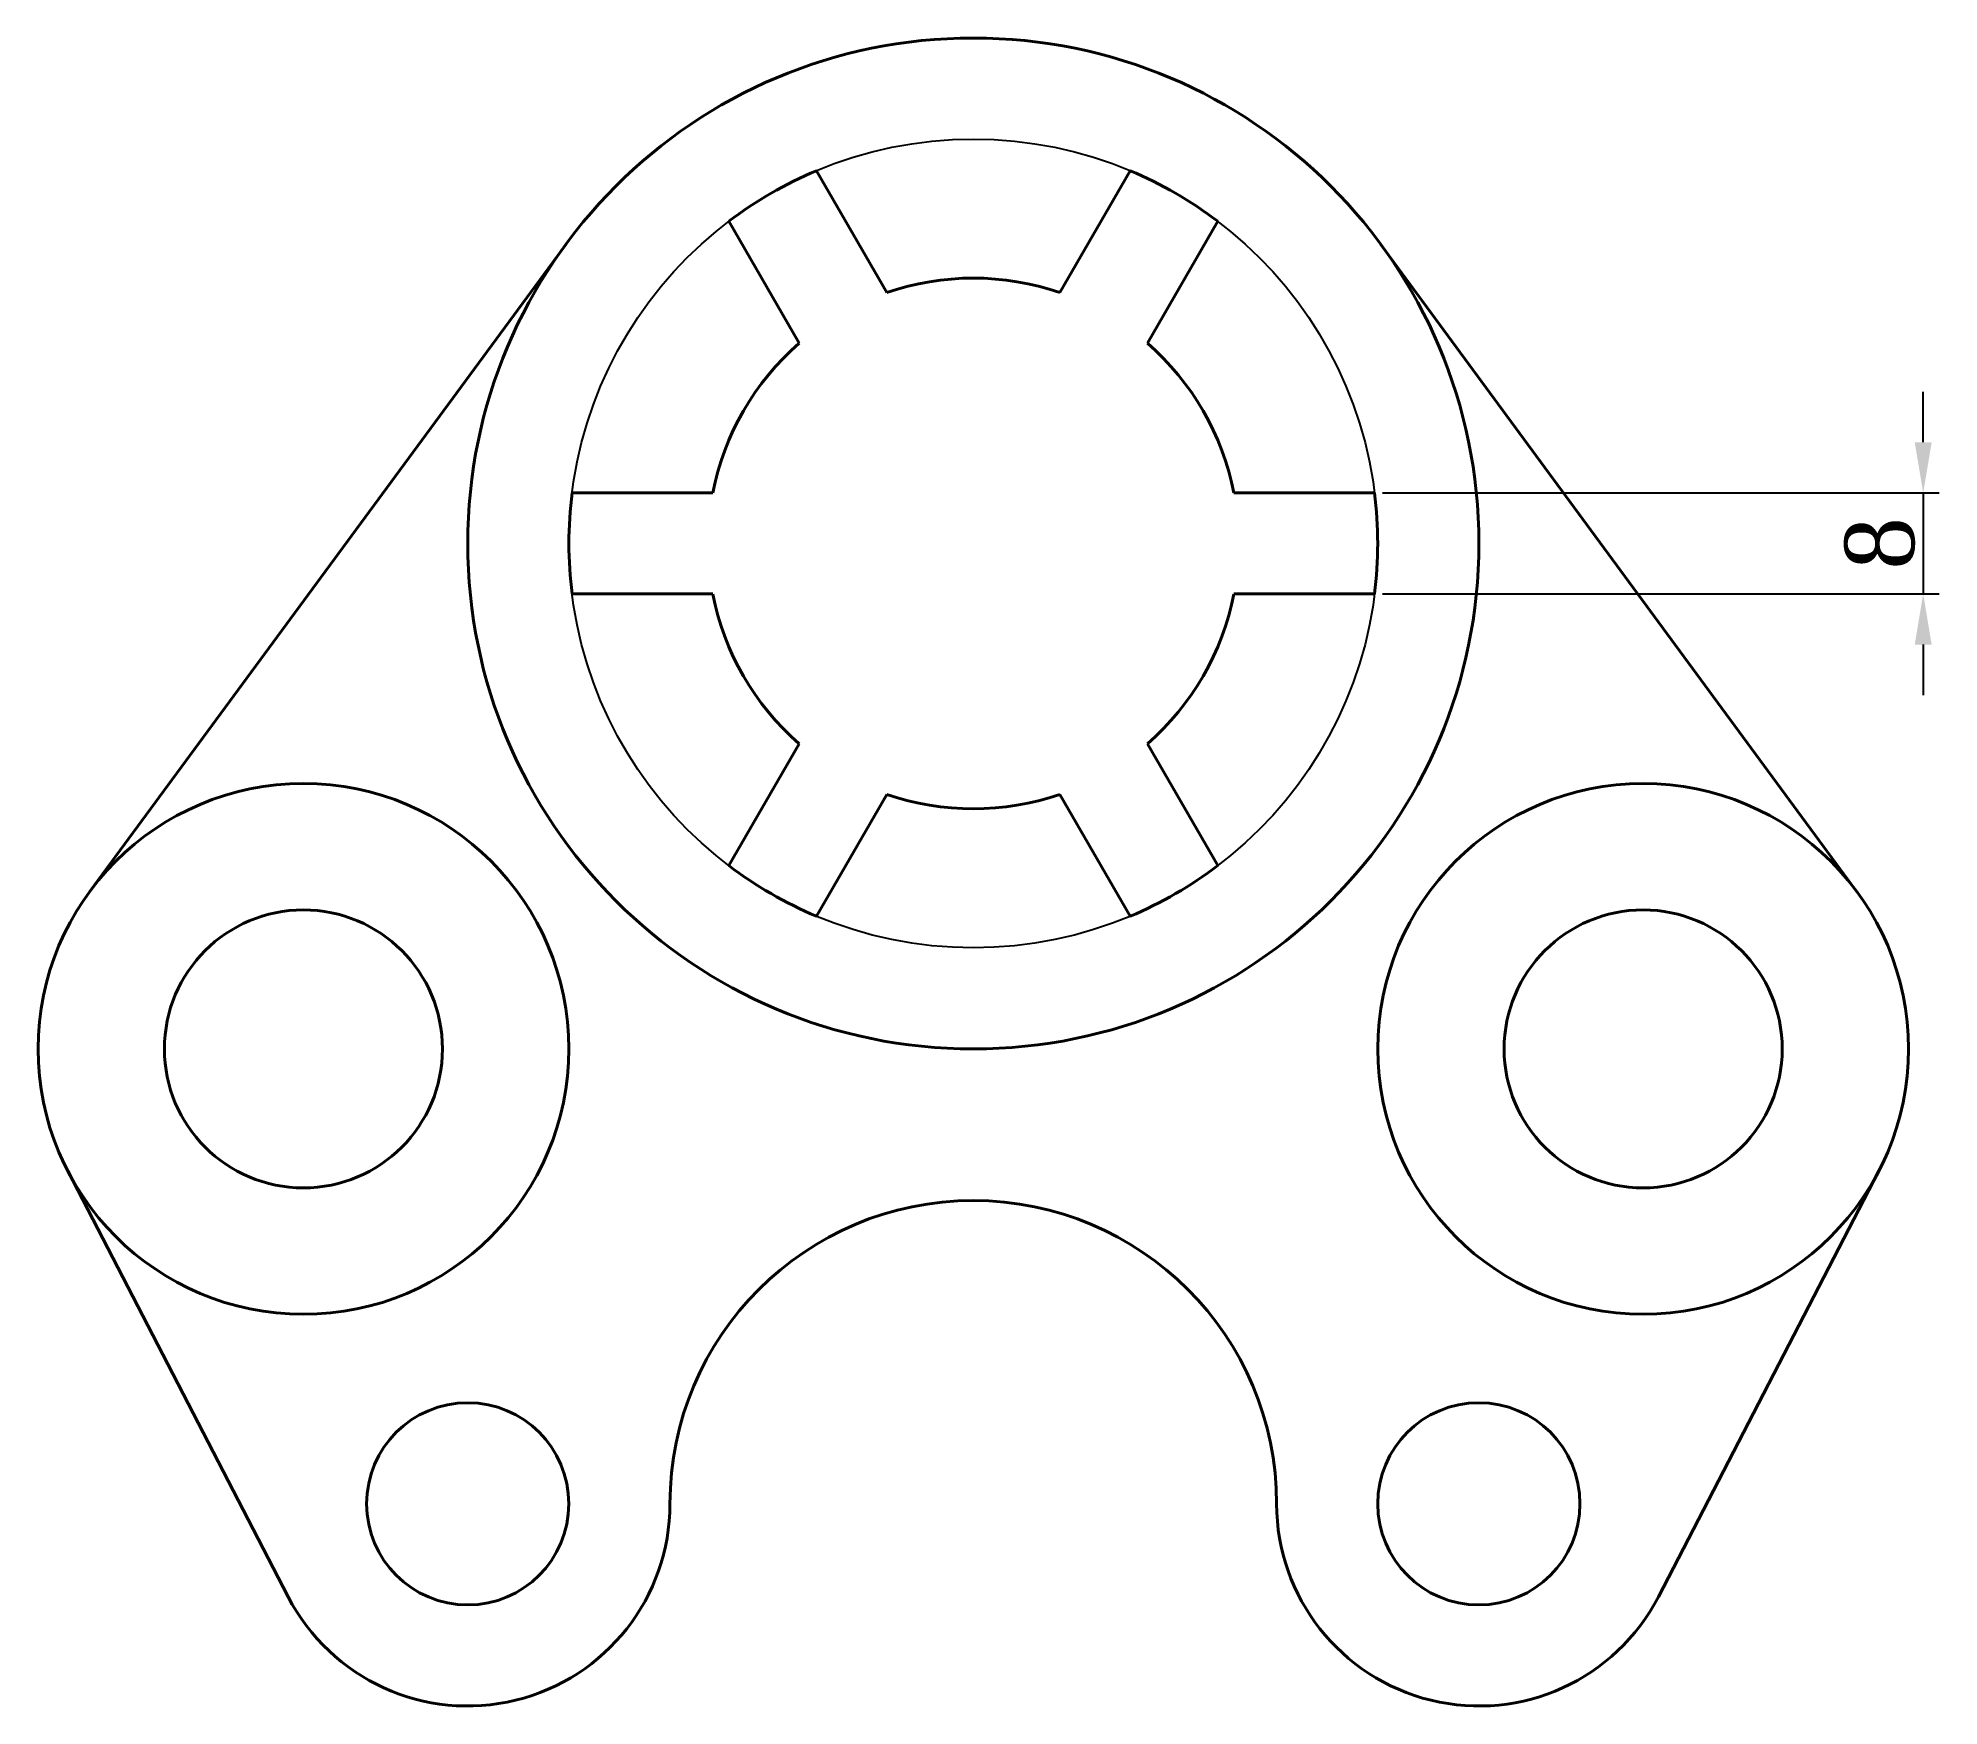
# Model space of a CAD drawing. Header units: millimetres. Extents: x -15 to 369, y 125 to 324.
# Drawn here: x 218.1 to 368.5, y 124.8 to 256.8 of the extents above; entities outside this region: 1.
import ezdxf

# ---------------------------------------------------------------- set-up
doc = ezdxf.new("R2010")
doc.units = ezdxf.units.MM
doc.layers.add('dimension', color=181, linetype='Continuous')
doc.layers.add('object thickness', color=7, linetype='Continuous', lineweight=40)
doc.styles.get("Standard").update_dxf_attribs({"font": 'times.ttf'})
doc.dimstyles.new('ISO-25', dxfattribs={"dimtxt": 5.5, "dimasz": 4, "dimexe": 1.25, "dimexo": 0.625, "dimtad": 1, "dimtxsty": 'Standard', "dimcen": 2.5, "dimadec": 0, "dimazin": 0, "dimtfac": 1, "dimtmove": 0, "dimatfit": 3, "dimfxl": 1, "dimarcsym": 0})

# ---------------------------------------------------------------- blocks, each defined once
blk = doc.blocks.new('*U1')
at = {"layer": 'object thickness'}
for p, q in [((-5.69, 4), (5.44, 4)), ((-5.69, -4), (5.44, -4))]:
    blk.add_line(p, q, dxfattribs=at)
blk.add_arc((-26.31, 0), 32, 352.8192, 7.1808, dxfattribs=at)
blk = doc.blocks.new('*U2')
at = {"layer": 'object thickness', "color": 0, "linetype": 'ByBlock', "lineweight": -2, "transparency": 16777216}
for p, rotation in [((278.99, 239.62), 120), ((305.3, 239.62), 59.99999999999997), ((265.84, 216.84), 180), ((278.99, 194.05), 239.9999999999999), ((305.3, 194.05), 299.9999999999998)]:
    blk.add_blockref('*U1', p, dxfattribs=dict(at, rotation=rotation))
blk.add_blockref('*U1', (318.45, 216.84), dxfattribs=at)
blk = doc.blocks.new('*D3')
at = {"layer": 'Defpoints', "color": 0, "transparency": 16777216}
for p in [(323.89, 220.84), (323.89, 212.84), (367.3, 212.84)]:
    blk.add_point(p, dxfattribs=at)
at = {"layer": 'dimension', "color": 0, "lineweight": -2, "transparency": 16777216}
for p, q in [((367.3, 224.84), (367.3, 228.84)), ((324.52, 220.84), (368.55, 220.84)), ((367.3, 220.84), (367.3, 212.84)), ((324.52, 212.84), (368.55, 212.84)), ((367.3, 208.84), (367.3, 204.84))]:
    blk.add_line(p, q, dxfattribs=at)
at = {"layer": 'dimension', "color": 0, "transparency": 16777216}
for points in [[(366.63, 224.84), (367.97, 224.84), (367.3, 220.84)], [(366.63, 208.84), (367.97, 208.84), (367.3, 212.84)]]:
    blk.add_solid(points, dxfattribs=at)
at = {"layer": 'dimension', "color": 0, "transparency": 16777216, "insert": (363.88, 216.84), "char_height": 5.5, "attachment_point": 5, "rotation": 90}
blk.add_mtext('8', dxfattribs=at)

msp = doc.modelspace()

# ---------------------------------------------------------------- linework, layer by layer
msp.add_circle((292.143, 216.836), 32)
at = {"layer": 'object thickness'}
for p, q in [((259.919, 240.534), (222.226, 189.278)), ((324.368, 240.534), (362.061, 189.278)), ((220.493, 167.185), (237.933, 133.483)), ((363.794, 167.185), (346.353, 133.483))]:
    msp.add_line(p, q, dxfattribs=at)
msp.add_lwpolyline([(-15.334, 316.207), (-4.334, 316.207), (-4.334, 324.207), (-15.334, 324.207)], close=True, dxfattribs=at)
for centre, radius in [((292.143, 216.836), 40), ((239.143, 176.836), 21), ((345.143, 176.836), 21), ((239.143, 176.836), 11), ((345.143, 176.836), 11), ((252.143, 140.836), 8), ((332.143, 140.836), 8)]:
    msp.add_circle(centre, radius, dxfattribs=at)
for centre, radius, start, end in [((292.143, 216.836), 21, 70.98058, 109.01942), ((292.143, 216.836), 21, 130.98058, 169.01942), ((292.143, 216.836), 21, 10.98058, 49.01942), ((292.143, 216.836), 21, 190.98058, 229.01942), ((292.143, 216.836), 21, 310.98058, 349.01942), ((292.143, 216.836), 21, 250.98058, 289.01942), ((292.143, 140.836), 24, 0, 180), ((252.143, 140.836), 16, 207.36136, 0), ((332.143, 140.836), 16, 180, 332.63864)]:
    msp.add_arc(centre, radius, start, end, dxfattribs=at)

# ---------------------------------------------------------------- block references
msp.add_blockref('*U2', (0, 0), dxfattribs=at)

# ---------------------------------------------------------------- dimensions: what is measured, and where the dimension line sits
at = {"layer": 'dimension'}
dim = msp.add_linear_dim(base=(367.298, 212.836), p1=(323.892, 220.836), p2=(323.892, 212.836), angle=90, dimstyle='ISO-25', dxfattribs=at)
dim.commit()
dim.dimension.update_dxf_attribs({"geometry": '*D3', "text_midpoint": (363.876, 216.836)})

doc.saveas('drawing.dxf')
